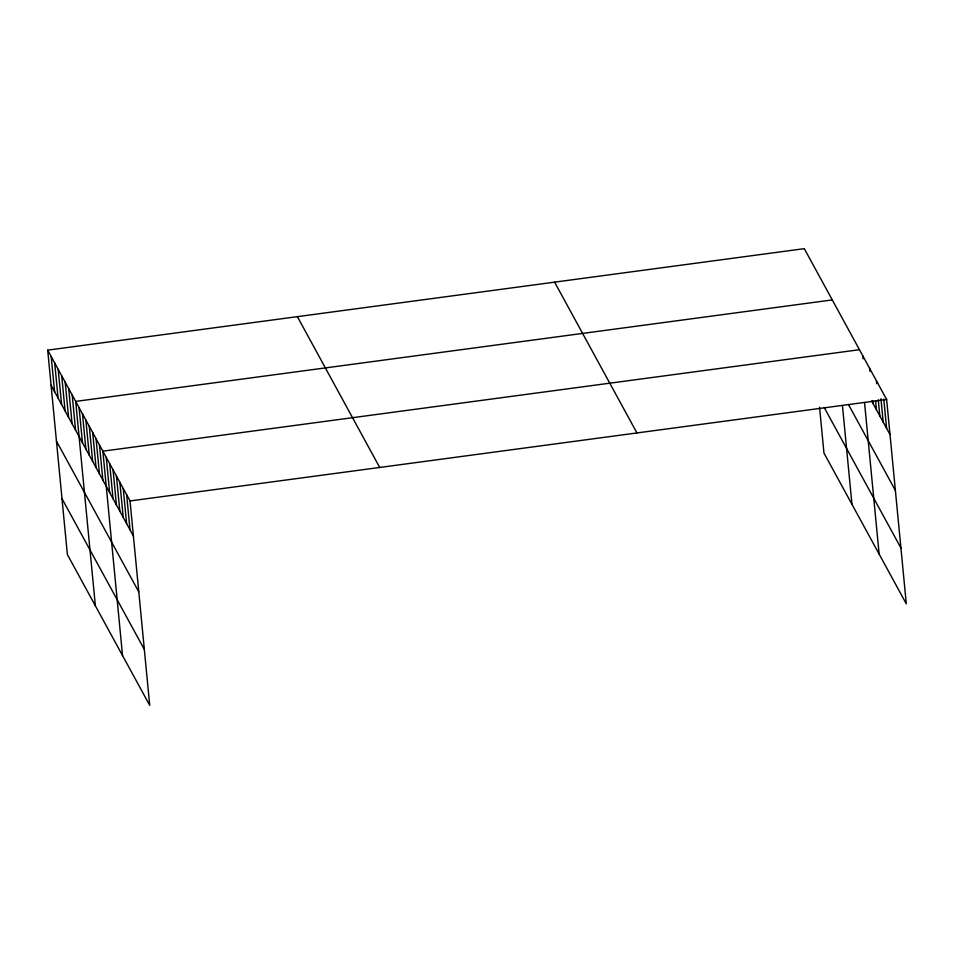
<?xml version="1.0" encoding="UTF-8"?>
<svg xmlns="http://www.w3.org/2000/svg" width="954" height="954" viewBox="0 0 954 954"><rect width="100%" height="100%" fill="white"/><g stroke="black" fill="none" stroke-linecap="round" stroke-linejoin="round"><path stroke-width="1.43" d="M47.7 350.142L130.03 500.945L149.718 705.34L67.376 554.536L47.7 350.142L804.282 248.66L886.624 399.464L906.3 603.858L823.97 453.055L819.558 407.215M832.282 299.926L75.688 401.407L95.376 605.814M859.447 349.701L102.865 451.182L122.541 655.577M130.03 500.945L886.624 399.464M871.658 400.978L889.999 434.571M848.511 404.591L895.377 490.439M824.184 407.441L900.922 548.001M554.608 282.145L636.95 432.949M297.374 316.645L379.704 467.46M51.087 385.249L133.417 536.053M56.465 441.118L138.795 591.921M61.998 498.668L144.34 649.483M883.786 399.094L886.6 428.358M880.947 398.724L883.201 422.133M876.428 380.801L876.714 383.723M878.264 399.821L879.815 415.908M875.569 400.918L876.416 409.695M869.643 368.363L869.917 371.285M872.731 400.549L873.017 403.47M862.845 355.914L863.131 358.847M864.622 403.435L879.135 554.095M842.454 405.665L851.958 504.332M126.643 494.721L130.018 529.84M123.245 488.508L126.62 523.615M119.846 482.283L123.221 517.39M116.448 476.058L119.834 511.177M113.049 469.845L116.436 504.952M109.662 463.62L113.037 498.727M106.264 457.395L109.638 492.514M99.466 444.958L102.853 480.065M96.068 438.733L99.454 473.852M92.681 432.52L96.056 467.627M89.282 426.295L92.657 461.402M85.884 420.07L89.259 455.189M82.485 413.857L85.872 448.964M79.087 407.632L82.473 442.739M72.194 395.004L75.581 430.111M68.7 388.588L72.075 423.707M65.194 382.184L68.581 417.292M61.7 375.769L65.075 410.888M58.194 369.365L61.581 404.472M54.7 362.949L58.075 398.068M51.194 356.546L54.581 391.653"/></g></svg>
